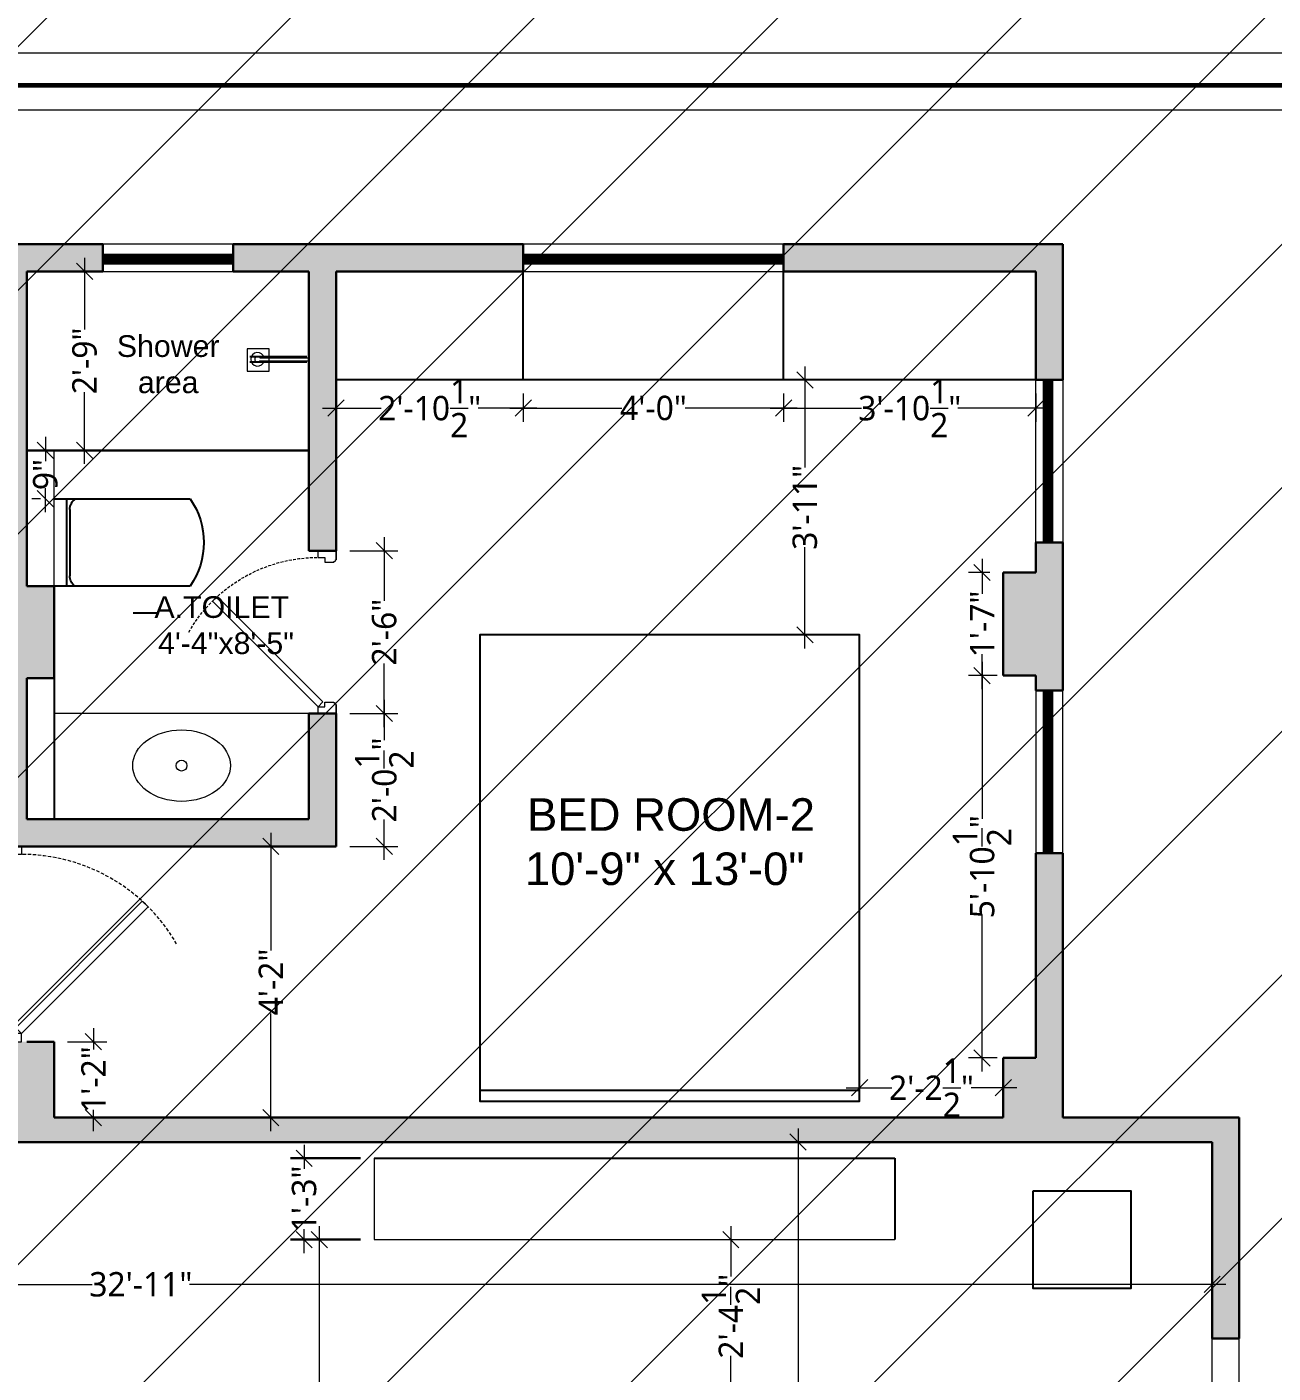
# Model space of a CAD drawing. Header units: inches. Extents: x -179 to 4134, y -2155 to 815.
# Drawn here: x 498.8 to 728.5, y -555.7 to -307.5 of the extents above; entities that cross this region are included whole.
import ezdxf

# ---------------------------------------------------------------- set-up
doc = ezdxf.new("R2010")
doc.units = ezdxf.units.IN
doc.header["$LTSCALE"] = 5
doc.linetypes.add('DASHED', pattern=[0.75, 0.5, -0.25])
doc.linetypes.add('HIDDEN', pattern=[0.375, 0.25, -0.125])
for name, color, linetype, lineweight in [('DIM', 5, 'Continuous', 9), ('doors', 24, 'Continuous', 9), ('Furniture-New', 217, 'Continuous', 5), ('STEP', 25, 'Continuous', 15), ('text', 7, 'Continuous', 5), ('title', 7, 'Continuous', 5), ('wall', 7, 'Continuous', 30), ('wall hatch', 252, 'Continuous', 5), ('window', 162, 'Continuous', 9)]:
    doc.layers.add(name, color=color, linetype=linetype, lineweight=lineweight)
doc.layers.add('FURNITURE', color=8, linetype='Continuous')
doc.styles.add('irfan', font='trebuc.ttf')
doc.styles.add('KARUN', font='arial.ttf')
doc.dimstyles.new('IRFAN', dxfattribs={"dimtxt": 4.5, "dimasz": 3, "dimexe": 2.5, "dimexo": 2.5, "dimgap": 0.09, "dimtad": 0, "dimdec": 1, "dimzin": 3, "dimdsep": 46, "dimlunit": 4, "dimtxsty": 'irfan', "dimblk": 'OBLIQUE', "dimcen": 2, "dimdle": 2.5, "dimclrd": 251, "dimclre": 251, "dimclrt": 7, "dimadec": 0, "dimazin": 0, "dimtm": 1e-09, "dimtfac": 1, "dimtdec": 1, "dimtofl": 0, "dimtmove": 0, "dimatfit": 3, "dimfxl": 2, "dimtolj": 1, "dimtzin": 0, "dimlwd": 0, "dimlwe": -1, "dimarcsym": 0})

# ---------------------------------------------------------------- blocks, each defined once
blk = doc.blocks.new('d2')
at = {"layer": 'doors'}
blk.add_lwpolyline([(-25.9, 26.27), (-2.56, 2.94), (-1.5, 4), (-24.84, 27.34), (-25.9, 26.27)], dxfattribs=at)
blk.add_lwpolyline([(-36, 0), (-34, 0), (-36, 0), (-36, 4), (-34.5, 4), (-34.5, 2.5), (-33.5, 2.5), (-33.5, 0.5), (-33.62, 0.5), (-33.62, 0.38, -0.414214), (-33.88, 0.12), (-34, 0.12), (-34, 0)], format="xyb", dxfattribs=at)
blk.add_lwpolyline([(0, 4), (-1.5, 4), (-1.5, 2.5), (-2.5, 2.5), (-2.5, 0.5), (-2.38, 0.5), (-2.38, 0.38, 0.414214), (-2.12, 0.12), (-2, 0.12), (-2, 0), (0, 0), (-2, 0), (0, 0), (0, 4)], format="xyb", close=True, dxfattribs=at)
at = {"layer": 'doors', "color": 144, "linetype": 'HIDDEN', "ltscale": 0.5}
blk.add_arc((-1.5, 4), 33.03, 120, 182.6026, dxfattribs=at)
blk = doc.blocks.new('door')
at = {"layer": 'doors', "linetype": 'Continuous'}
blk.add_line((0, 0), (0, 0), dxfattribs=at)
at = {"layer": 'doors', "xscale": -1.166666666666717, "yscale": 1.166666666666717, "zscale": 1.166666666666717, "rotation": 270}
blk.add_blockref('d2', (0, 0), dxfattribs=at)
blk = doc.blocks.new('_Oblique')
at = {"color": 0, "linetype": 'ByBlock', "lineweight": -2}
blk.add_line((-0.5, -0.5), (0.5, 0.5), dxfattribs=at)
blk = doc.blocks.new('*D103')
at = {"layer": 'Defpoints', "color": 0, "transparency": 16777216}
for p in [(638.25, -372.56), (684.75, -372.56), (638.25, -377.76)]:
    blk.add_point(p, dxfattribs=at)
at = {"layer": 'DIM', "color": 1, "ltscale": 0.25, "transparency": 16777216}
for p, q in [((638.25, -375.06), (638.25, -380.26)), ((684.75, -375.06), (684.75, -380.26))]:
    blk.add_line(p, q, dxfattribs=at)
at = {"layer": 'DIM', "color": 251, "lineweight": 0, "ltscale": 0.25, "transparency": 16777216}
for p, q in [((635.75, -377.76), (652.63, -377.76)), ((687.25, -377.76), (670.37, -377.76))]:
    blk.add_line(p, q, dxfattribs=at)
at = {"layer": 'DIM', "color": 251, "linetype": 'ByBlock', "lineweight": 0, "transparency": 16777216, "xscale": 3, "yscale": 3, "zscale": 3, "rotation": 180}
blk.add_blockref('_Oblique', (638.25, -377.76), dxfattribs=at)
at = {"layer": 'DIM', "color": 251, "linetype": 'ByBlock', "lineweight": 0, "transparency": 16777216, "xscale": 3, "yscale": 3, "zscale": 3}
blk.add_blockref('_Oblique', (684.75, -377.76), dxfattribs=at)
at = {"layer": 'DIM', "color": 1, "ltscale": 0.25, "transparency": 16777216, "insert": (661.5, -377.76), "char_height": 4.5, "attachment_point": 5, "style": 'irfan'}
blk.add_mtext('\\A1;3\'-10{\\H1.000000x;\\S1/2;}"', dxfattribs=at)
blk = doc.blocks.new('*D104')
at = {"layer": 'Defpoints', "color": 0, "transparency": 16777216}
for p in [(590.25, -372.56), (638.25, -372.56), (590.25, -377.76)]:
    blk.add_point(p, dxfattribs=at)
at = {"layer": 'DIM', "color": 1, "ltscale": 0.25, "transparency": 16777216}
for p, q in [((590.25, -375.06), (590.25, -380.26)), ((638.25, -375.06), (638.25, -380.26))]:
    blk.add_line(p, q, dxfattribs=at)
at = {"layer": 'DIM', "color": 251, "lineweight": 0, "ltscale": 0.25, "transparency": 16777216}
for p, q in [((587.75, -377.76), (608.42, -377.76)), ((640.75, -377.76), (620.08, -377.76))]:
    blk.add_line(p, q, dxfattribs=at)
at = {"layer": 'DIM', "color": 251, "linetype": 'ByBlock', "lineweight": 0, "transparency": 16777216, "xscale": 3, "yscale": 3, "zscale": 3, "rotation": 180}
blk.add_blockref('_Oblique', (590.25, -377.76), dxfattribs=at)
at = {"layer": 'DIM', "color": 251, "linetype": 'ByBlock', "lineweight": 0, "transparency": 16777216, "xscale": 3, "yscale": 3, "zscale": 3}
blk.add_blockref('_Oblique', (638.25, -377.76), dxfattribs=at)
at = {"layer": 'DIM', "color": 1, "ltscale": 0.25, "transparency": 16777216, "insert": (614.25, -377.76), "char_height": 4.5, "attachment_point": 5, "style": 'irfan'}
blk.add_mtext('\\A1;4\'-0"', dxfattribs=at)
blk = doc.blocks.new('*D105')
at = {"layer": 'Defpoints', "color": 0, "transparency": 16777216}
for p in [(555.75, -372.56), (590.25, -372.56), (555.75, -377.76)]:
    blk.add_point(p, dxfattribs=at)
at = {"layer": 'DIM', "color": 1, "ltscale": 0.25, "transparency": 16777216}
for p, q in [((555.75, -375.06), (555.75, -380.26)), ((590.25, -375.06), (590.25, -380.26))]:
    blk.add_line(p, q, dxfattribs=at)
at = {"layer": 'DIM', "color": 251, "lineweight": 0, "ltscale": 0.25, "transparency": 16777216}
for p, q in [((553.25, -377.76), (564.06, -377.76)), ((592.75, -377.76), (581.94, -377.76))]:
    blk.add_line(p, q, dxfattribs=at)
at = {"layer": 'DIM', "color": 251, "linetype": 'ByBlock', "lineweight": 0, "transparency": 16777216, "xscale": 3, "yscale": 3, "zscale": 3, "rotation": 180}
blk.add_blockref('_Oblique', (555.75, -377.76), dxfattribs=at)
at = {"layer": 'DIM', "color": 251, "linetype": 'ByBlock', "lineweight": 0, "transparency": 16777216, "xscale": 3, "yscale": 3, "zscale": 3}
blk.add_blockref('_Oblique', (590.25, -377.76), dxfattribs=at)
at = {"layer": 'DIM', "color": 1, "ltscale": 0.25, "transparency": 16777216, "insert": (573, -377.76), "char_height": 4.5, "attachment_point": 5, "style": 'irfan'}
blk.add_mtext('\\A1;2\'-10{\\H1.000000x;\\S1/2;}"', dxfattribs=at)
blk = doc.blocks.new('*D115')
at = {"layer": 'Defpoints', "color": 0, "transparency": 16777216}
for p in [(542.96, -458.56), (542.96, -508.56), (543.72, -508.56)]:
    blk.add_point(p, dxfattribs=at)
at = {"layer": 'DIM', "color": 251, "lineweight": 0, "ltscale": 0.25, "transparency": 16777216}
for p, q in [((543.72, -456.06), (543.72, -477.73)), ((543.72, -511.06), (543.72, -489.39))]:
    blk.add_line(p, q, dxfattribs=at)
at = {"layer": 'DIM', "color": 1, "ltscale": 0.25, "transparency": 16777216}
for p, q in [((545.46, -458.56), (546.22, -458.56)), ((545.46, -508.56), (546.22, -508.56))]:
    blk.add_line(p, q, dxfattribs=at)
at = {"layer": 'DIM', "color": 251, "linetype": 'ByBlock', "lineweight": 0, "transparency": 16777216, "xscale": 3, "yscale": 3, "zscale": 3}
for p, rotation in [((543.72, -458.56), 90.00000000000014), ((543.72, -508.56), 270.0000000000001)]:
    blk.add_blockref('_Oblique', p, dxfattribs=dict(at, rotation=rotation))
at = {"layer": 'DIM', "color": 1, "ltscale": 0.25, "transparency": 16777216, "insert": (543.72, -483.56), "char_height": 4.5, "attachment_point": 5, "rotation": 90, "style": 'irfan'}
blk.add_mtext('\\A1;4\'-2"', dxfattribs=at)
blk = doc.blocks.new('*D116')
at = {"layer": 'Defpoints', "color": 0, "transparency": 16777216}
for p in [(555.75, -434.06), (564.63, -434.06), (555.75, -458.56)]:
    blk.add_point(p, dxfattribs=at)
at = {"layer": 'DIM', "color": 251, "lineweight": 0, "ltscale": 0.25, "transparency": 16777216}
for p, q in [((564.63, -431.56), (564.63, -438.99)), ((564.63, -461.06), (564.63, -453.62))]:
    blk.add_line(p, q, dxfattribs=at)
at = {"layer": 'DIM', "color": 1, "ltscale": 0.25, "transparency": 16777216}
for p, q in [((558.25, -434.06), (567.13, -434.06)), ((558.25, -458.56), (567.13, -458.56))]:
    blk.add_line(p, q, dxfattribs=at)
at = {"layer": 'DIM', "color": 251, "linetype": 'ByBlock', "lineweight": 0, "transparency": 16777216, "xscale": 3, "yscale": 3, "zscale": 3}
for p, rotation in [((564.63, -434.06), 90), ((564.63, -458.56), 270)]:
    blk.add_blockref('_Oblique', p, dxfattribs=dict(at, rotation=rotation))
at = {"layer": 'DIM', "color": 1, "ltscale": 0.25, "transparency": 16777216, "insert": (564.63, -446.31), "char_height": 4.5, "attachment_point": 5, "rotation": 90, "style": 'irfan'}
blk.add_mtext('\\A1;2\'-0{\\H1.000000x;\\S1/2;}"', dxfattribs=at)
blk = doc.blocks.new('*D117')
at = {"layer": 'Defpoints', "color": 0, "transparency": 16777216}
for p in [(555.75, -404.06), (564.63, -404.06), (555.75, -434.06)]:
    blk.add_point(p, dxfattribs=at)
at = {"layer": 'DIM', "color": 251, "lineweight": 0, "ltscale": 0.25, "transparency": 16777216}
for p, q in [((564.63, -401.56), (564.63, -413.28)), ((564.63, -436.56), (564.63, -424.84))]:
    blk.add_line(p, q, dxfattribs=at)
at = {"layer": 'DIM', "color": 1, "ltscale": 0.25, "transparency": 16777216}
for p, q in [((558.25, -404.06), (567.13, -404.06)), ((558.25, -434.06), (567.13, -434.06))]:
    blk.add_line(p, q, dxfattribs=at)
at = {"layer": 'DIM', "color": 251, "linetype": 'ByBlock', "lineweight": 0, "transparency": 16777216, "xscale": 3, "yscale": 3, "zscale": 3}
for p, rotation in [((564.63, -404.06), 90), ((564.63, -434.06), 270)]:
    blk.add_blockref('_Oblique', p, dxfattribs=dict(at, rotation=rotation))
at = {"layer": 'DIM', "color": 1, "ltscale": 0.25, "transparency": 16777216, "insert": (564.63, -419.06), "char_height": 4.5, "attachment_point": 5, "rotation": 90, "style": 'irfan'}
blk.add_mtext('\\A1;2\'-6"', dxfattribs=at)
blk = doc.blocks.new('*D124')
at = {"layer": 'Defpoints', "color": 0, "transparency": 16777216}
for p in [(322.25, -539.32), (322.25, -552.67), (717.25, -552.67)]:
    blk.add_point(p, dxfattribs=at)
at = {"layer": 'DIM', "color": 1, "ltscale": 0.25, "transparency": 16777216}
for p, q in [((322.25, -550.17), (322.25, -536.82)), ((717.25, -550.17), (717.25, -536.82))]:
    blk.add_line(p, q, dxfattribs=at)
at = {"layer": 'DIM', "color": 251, "lineweight": 0, "ltscale": 0.25, "transparency": 16777216}
for p, q in [((319.75, -539.32), (510.79, -539.32)), ((719.75, -539.32), (528.71, -539.32))]:
    blk.add_line(p, q, dxfattribs=at)
at = {"layer": 'DIM', "color": 251, "linetype": 'ByBlock', "lineweight": 0, "transparency": 16777216, "xscale": 3, "yscale": 3, "zscale": 3, "rotation": 180.0000000000001}
blk.add_blockref('_Oblique', (322.25, -539.32), dxfattribs=at)
at = {"layer": 'DIM', "color": 251, "linetype": 'ByBlock', "lineweight": 0, "transparency": 16777216, "xscale": 3, "yscale": 3, "zscale": 3}
blk.add_blockref('_Oblique', (717.25, -539.32), dxfattribs=at)
at = {"layer": 'DIM', "color": 1, "ltscale": 0.25, "transparency": 16777216, "insert": (519.75, -539.32), "char_height": 4.5, "attachment_point": 5, "style": 'irfan'}
blk.add_mtext('\\A1;32\'-11"', dxfattribs=at)
blk = doc.blocks.new('*D125')
at = {"layer": 'Defpoints', "color": 0, "transparency": 16777216}
for p in [(674.83, -427.06), (680.12, -427.06), (680.12, -497.56)]:
    blk.add_point(p, dxfattribs=at)
at = {"layer": 'DIM', "color": 251, "lineweight": 0, "ltscale": 0.25, "transparency": 16777216}
for p, q in [((674.83, -424.56), (674.83, -453.47)), ((674.83, -500.06), (674.83, -471.14))]:
    blk.add_line(p, q, dxfattribs=at)
at = {"layer": 'DIM', "color": 1, "ltscale": 0.25, "transparency": 16777216}
for p, q in [((677.62, -427.06), (672.33, -427.06)), ((677.62, -497.56), (672.33, -497.56))]:
    blk.add_line(p, q, dxfattribs=at)
at = {"layer": 'DIM', "color": 251, "linetype": 'ByBlock', "lineweight": 0, "transparency": 16777216, "xscale": 3, "yscale": 3, "zscale": 3}
for p, rotation in [((674.83, -427.06), 90), ((674.83, -497.56), 270)]:
    blk.add_blockref('_Oblique', p, dxfattribs=dict(at, rotation=rotation))
at = {"layer": 'DIM', "color": 1, "ltscale": 0.25, "transparency": 16777216, "insert": (674.83, -462.31), "char_height": 4.5, "attachment_point": 5, "rotation": 90, "style": 'irfan'}
blk.add_mtext('\\A1;5\'-10{\\H1.000000x;\\S1/2;}"', dxfattribs=at)
blk = doc.blocks.new('*D126')
at = {"layer": 'Defpoints', "color": 0, "transparency": 16777216}
for p in [(674.83, -408.06), (678.75, -408.06), (680.12, -427.06)]:
    blk.add_point(p, dxfattribs=at)
at = {"layer": 'DIM', "color": 251, "lineweight": 0, "ltscale": 0.25, "transparency": 16777216}
for p, q in [((674.83, -405.56), (674.83, -411.99)), ((674.83, -429.56), (674.83, -423.12))]:
    blk.add_line(p, q, dxfattribs=at)
at = {"layer": 'DIM', "color": 1, "ltscale": 0.25, "transparency": 16777216}
for p, q in [((676.25, -408.06), (672.33, -408.06)), ((677.62, -427.06), (672.33, -427.06))]:
    blk.add_line(p, q, dxfattribs=at)
at = {"layer": 'DIM', "color": 251, "linetype": 'ByBlock', "lineweight": 0, "transparency": 16777216, "xscale": 3, "yscale": 3, "zscale": 3}
for p, rotation in [((674.83, -408.06), 90), ((674.83, -427.06), 270)]:
    blk.add_blockref('_Oblique', p, dxfattribs=dict(at, rotation=rotation))
at = {"layer": 'DIM', "color": 1, "ltscale": 0.25, "transparency": 16777216, "insert": (674.83, -417.56), "char_height": 4.5, "attachment_point": 5, "rotation": 90, "style": 'irfan'}
blk.add_mtext('\\A1;1\'-7"', dxfattribs=at)
blk = doc.blocks.new('x-SHR_02_Second Floor_layout$0$A$C512C20E9')
for p, q in [((-177.5, 0), (-177.5, -556.3)), ((-177.5, -51.1, 0), (179.5, -51.1, 0)), ((179.5, -556.3), (179.5, 0)), ((-133.1, -63.9, 0), (137.4, -63.9, 0))]:
    blk.add_line(p, q)
for centre, radius, start, end in [((-133.1, -115), 51.1, 90, 150.2044), ((137.4, -115), 51.1, 34.5291, 90), ((1, -300.6), 311.9, 235.0794, 304.9068)]:
    blk.add_arc(centre, radius, start, end)
blk = doc.blocks.new('*D146')
at = {"color": 251, "lineweight": 0, "ltscale": 0.25, "transparency": 16777216}
for p, q in [((509.38, -350.06), (509.38, -363.28)), ((509.38, -388.06), (509.38, -374.84))]:
    blk.add_line(p, q, dxfattribs=at)
at = {"color": 251, "ltscale": 0.25, "transparency": 16777216}
for p, q in [((501.25, -352.56), (511.88, -352.56)), ((501.25, -385.56), (511.88, -385.56))]:
    blk.add_line(p, q, dxfattribs=at)
at = {"layer": 'Defpoints', "color": 0, "transparency": 16777216}
for p in [(498.75, -352.56), (498.75, -385.56), (509.38, -385.56)]:
    blk.add_point(p, dxfattribs=at)
at = {"color": 251, "linetype": 'ByBlock', "lineweight": 0, "transparency": 16777216, "xscale": 3, "yscale": 3, "zscale": 3}
for p, rotation in [((509.38, -352.56), 90), ((509.38, -385.56), 270)]:
    blk.add_blockref('_Oblique', p, dxfattribs=dict(at, rotation=rotation))
at = {"color": 7, "ltscale": 0.25, "transparency": 16777216, "insert": (509.38, -369.06), "char_height": 4.5, "attachment_point": 5, "rotation": 90, "style": 'irfan'}
blk.add_mtext('\\A1;2\'-9"', dxfattribs=at)
blk = doc.blocks.new('*D148')
at = {"layer": 'Defpoints', "color": 0, "transparency": 16777216}
for p in [(717.25, -513.06), (640.9, -667.56), (717.25, -667.56)]:
    blk.add_point(p, dxfattribs=at)
at = {"layer": 'DIM', "color": 251, "lineweight": 0, "ltscale": 0.25, "transparency": 16777216}
for p, q in [((640.9, -510.56), (640.9, -579.95)), ((640.9, -670.06), (640.9, -600.66))]:
    blk.add_line(p, q, dxfattribs=at)
at = {"layer": 'DIM', "color": 251, "ltscale": 0.25, "transparency": 16777216}
for p, q in [((714.75, -513.06), (638.4, -513.06)), ((714.75, -667.56), (638.4, -667.56))]:
    blk.add_line(p, q, dxfattribs=at)
at = {"layer": 'DIM', "color": 251, "linetype": 'ByBlock', "lineweight": 0, "transparency": 16777216, "xscale": 3, "yscale": 3, "zscale": 3}
for p, rotation in [((640.9, -513.06), 90), ((640.9, -667.56), 270)]:
    blk.add_blockref('_Oblique', p, dxfattribs=dict(at, rotation=rotation))
at = {"layer": 'DIM', "color": 7, "ltscale": 0.25, "transparency": 16777216, "insert": (640.9, -590.31), "char_height": 4.5, "attachment_point": 5, "rotation": 90, "style": 'irfan'}
blk.add_mtext('\\A1;12\'-10{\\H1.000000x;\\S1/2;}"', dxfattribs=at)
blk = doc.blocks.new('*D166')
at = {"layer": 'Defpoints', "color": 0, "transparency": 16777216}
for p in [(638.25, -372.56), (638.25, -419.56), (642.17, -419.56)]:
    blk.add_point(p, dxfattribs=at)
at = {"layer": 'DIM', "color": 251, "lineweight": 0, "ltscale": 0.25, "transparency": 16777216}
for p, q in [((642.17, -370.06), (642.17, -388.73)), ((642.17, -422.06), (642.17, -403.39))]:
    blk.add_line(p, q, dxfattribs=at)
at = {"layer": 'DIM', "color": 251, "ltscale": 0.25, "transparency": 16777216}
for p, q in [((640.75, -372.56), (644.67, -372.56)), ((640.75, -419.56), (644.67, -419.56))]:
    blk.add_line(p, q, dxfattribs=at)
at = {"layer": 'DIM', "color": 251, "linetype": 'ByBlock', "lineweight": 0, "transparency": 16777216, "xscale": 3, "yscale": 3, "zscale": 3}
for p, rotation in [((642.17, -372.56), 90), ((642.17, -419.56), 270)]:
    blk.add_blockref('_Oblique', p, dxfattribs=dict(at, rotation=rotation))
at = {"layer": 'DIM', "color": 7, "lineweight": -2, "ltscale": 0.25, "transparency": 16777216, "insert": (642.17, -396.06), "char_height": 4.5, "attachment_point": 5, "rotation": 90, "style": 'irfan'}
blk.add_mtext('\\A1;3\'-11"', dxfattribs=at)
blk = doc.blocks.new('*D167')
at = {"layer": 'Defpoints', "color": 0, "transparency": 16777216}
for p in [(562.75, -516.06), (549.86, -531.06), (562.75, -531.06)]:
    blk.add_point(p, dxfattribs=at)
at = {"layer": 'wall', "color": 251, "lineweight": 0, "ltscale": 0.25, "transparency": 16777216}
for p, q in [((549.86, -513.56), (549.86, -517.99)), ((549.86, -533.56), (549.86, -529.12))]:
    blk.add_line(p, q, dxfattribs=at)
at = {"layer": 'wall', "color": 251, "ltscale": 0.25, "transparency": 16777216}
for p, q in [((560.25, -516.06), (547.36, -516.06)), ((560.25, -531.06), (547.36, -531.06))]:
    blk.add_line(p, q, dxfattribs=at)
at = {"layer": 'wall', "color": 251, "linetype": 'ByBlock', "lineweight": 0, "transparency": 16777216, "xscale": 3, "yscale": 3, "zscale": 3}
for p, rotation in [((549.86, -516.06), 90), ((549.86, -531.06), 270)]:
    blk.add_blockref('_Oblique', p, dxfattribs=dict(at, rotation=rotation))
at = {"layer": 'wall', "color": 7, "lineweight": 40, "ltscale": 0.25, "transparency": 16777216, "insert": (549.86, -523.56), "char_height": 4.5, "attachment_point": 5, "rotation": 90, "style": 'irfan'}
blk.add_mtext('\\A1;1\'-3"', dxfattribs=at)
blk = doc.blocks.new('*D168')
at = {"layer": 'Defpoints', "color": 0, "transparency": 16777216}
for p in [(562.75, -531.06), (552.65, -634.56), (562.75, -634.56)]:
    blk.add_point(p, dxfattribs=at)
at = {"layer": 'Furniture-New', "color": 251, "lineweight": 0, "ltscale": 0.25, "transparency": 16777216}
for p, q in [((552.65, -528.56), (552.65, -575.54)), ((552.65, -637.06), (552.65, -590.08))]:
    blk.add_line(p, q, dxfattribs=at)
at = {"layer": 'Furniture-New', "color": 251, "ltscale": 0.25, "transparency": 16777216}
for p, q in [((560.25, -531.06), (550.15, -531.06)), ((560.25, -634.56), (550.15, -634.56))]:
    blk.add_line(p, q, dxfattribs=at)
at = {"layer": 'Furniture-New', "color": 251, "linetype": 'ByBlock', "lineweight": 0, "transparency": 16777216, "xscale": 3, "yscale": 3, "zscale": 3}
for p, rotation in [((552.65, -531.06), 90), ((552.65, -634.56), 270)]:
    blk.add_blockref('_Oblique', p, dxfattribs=dict(at, rotation=rotation))
at = {"layer": 'Furniture-New', "color": 7, "ltscale": 0.25, "transparency": 16777216, "insert": (552.65, -582.81), "char_height": 4.5, "attachment_point": 5, "rotation": 90, "style": 'irfan'}
blk.add_mtext('\\A1;8\'-7{\\H1.000000x;\\S1/2;}"', dxfattribs=at)
blk = doc.blocks.new('*D173')
at = {"layer": 'Defpoints', "color": 0, "transparency": 16777216}
for p in [(678.75, -503.06), (652.25, -505.56), (678.75, -505.56)]:
    blk.add_point(p, dxfattribs=at)
at = {"layer": 'Furniture-New', "color": 251, "ltscale": 0.25, "transparency": 16777216}
for p, q in [((652.25, -503.06), (652.25, -500.56)), ((678.75, -503.06), (678.75, -500.56))]:
    blk.add_line(p, q, dxfattribs=at)
at = {"layer": 'Furniture-New', "color": 251, "lineweight": 0, "ltscale": 0.25, "transparency": 16777216}
for p, q in [((649.75, -503.06), (658.18, -503.06)), ((681.25, -503.06), (672.82, -503.06))]:
    blk.add_line(p, q, dxfattribs=at)
at = {"layer": 'Furniture-New', "color": 251, "linetype": 'ByBlock', "lineweight": 0, "transparency": 16777216, "xscale": 3, "yscale": 3, "zscale": 3, "rotation": 180}
blk.add_blockref('_Oblique', (652.25, -503.06), dxfattribs=at)
at = {"layer": 'Furniture-New', "color": 251, "linetype": 'ByBlock', "lineweight": 0, "transparency": 16777216, "xscale": 3, "yscale": 3, "zscale": 3}
blk.add_blockref('_Oblique', (678.75, -503.06), dxfattribs=at)
at = {"layer": 'Furniture-New', "color": 7, "ltscale": 0.25, "transparency": 16777216, "insert": (665.5, -503.06), "char_height": 4.5, "attachment_point": 5, "style": 'irfan'}
blk.add_mtext('\\A1;2\'-2{\\H1.000000x;\\S1/2;}"', dxfattribs=at)
blk = doc.blocks.new('*D174')
at = {"layer": 'Defpoints', "color": 0, "transparency": 16777216}
for p in [(503.75, -494.56), (503.75, -508.56), (511.01, -508.56)]:
    blk.add_point(p, dxfattribs=at)
at = {"layer": 'Furniture-New', "color": 251, "lineweight": 0, "ltscale": 0.25, "transparency": 16777216}
for p, q in [((511.01, -492.06), (511.01, -495.99)), ((511.01, -511.06), (511.01, -507.12))]:
    blk.add_line(p, q, dxfattribs=at)
at = {"layer": 'Furniture-New', "color": 251, "ltscale": 0.25, "transparency": 16777216}
for p, q in [((506.25, -494.56), (513.51, -494.56)), ((506.25, -508.56), (513.51, -508.56))]:
    blk.add_line(p, q, dxfattribs=at)
at = {"layer": 'Furniture-New', "color": 251, "linetype": 'ByBlock', "lineweight": 0, "transparency": 16777216, "xscale": 3, "yscale": 3, "zscale": 3}
for p, rotation in [((511.01, -494.56), 90), ((511.01, -508.56), 270)]:
    blk.add_blockref('_Oblique', p, dxfattribs=dict(at, rotation=rotation))
at = {"layer": 'Furniture-New', "color": 7, "ltscale": 0.25, "transparency": 16777216, "insert": (511.01, -501.56), "char_height": 4.5, "attachment_point": 5, "rotation": 90, "style": 'irfan'}
blk.add_mtext('\\A1;1\'-2"', dxfattribs=at)
blk = doc.blocks.new('*D175')
at = {"layer": 'Defpoints', "color": 0, "transparency": 16777216}
for p in [(610.75, -531.06), (628.52, -531.06), (610.75, -559.31)]:
    blk.add_point(p, dxfattribs=at)
at = {"layer": 'Furniture-New', "color": 251, "lineweight": 0, "ltscale": 0.25, "transparency": 16777216}
for p, q in [((628.52, -528.56), (628.52, -537.87)), ((628.52, -561.81), (628.52, -552.5))]:
    blk.add_line(p, q, dxfattribs=at)
at = {"layer": 'Furniture-New', "color": 251, "ltscale": 0.25, "transparency": 16777216}
for p, q in [((613.25, -531.06), (631.02, -531.06)), ((613.25, -559.31), (631.02, -559.31))]:
    blk.add_line(p, q, dxfattribs=at)
at = {"layer": 'Furniture-New', "color": 251, "linetype": 'ByBlock', "lineweight": 0, "transparency": 16777216, "xscale": 3, "yscale": 3, "zscale": 3}
for p, rotation in [((628.52, -531.06), 90), ((628.52, -559.31), 270)]:
    blk.add_blockref('_Oblique', p, dxfattribs=dict(at, rotation=rotation))
at = {"layer": 'Furniture-New', "color": 7, "ltscale": 0.25, "transparency": 16777216, "insert": (628.52, -545.18), "char_height": 4.5, "attachment_point": 5, "rotation": 90, "style": 'irfan'}
blk.add_mtext('\\A1;2\'-4{\\H1.000000x;\\S1/2;}"', dxfattribs=at)
blk = doc.blocks.new('*D179')
at = {"layer": 'Defpoints', "color": 0, "transparency": 16777216}
for p in [(503.75, -385.56), (502.15, -394.47), (503.75, -394.47)]:
    blk.add_point(p, dxfattribs=at)
at = {"layer": 'STEP', "color": 251, "lineweight": 0, "ltscale": 0.25, "transparency": 16777216}
for p, q in [((502.15, -383.06), (502.15, -387.52)), ((502.15, -396.97), (502.15, -392.51))]:
    blk.add_line(p, q, dxfattribs=at)
at = {"layer": 'STEP', "color": 251, "ltscale": 0.25, "transparency": 16777216}
for p, q in [((501.25, -385.56), (499.65, -385.56)), ((501.25, -394.47), (499.65, -394.47))]:
    blk.add_line(p, q, dxfattribs=at)
at = {"layer": 'STEP', "color": 251, "linetype": 'ByBlock', "lineweight": 0, "transparency": 16777216, "xscale": 3, "yscale": 3, "zscale": 3}
for p, rotation in [((502.15, -385.56), 90), ((502.15, -394.47), 270)]:
    blk.add_blockref('_Oblique', p, dxfattribs=dict(at, rotation=rotation))
at = {"layer": 'STEP', "color": 7, "ltscale": 0.25, "transparency": 16777216, "insert": (502.15, -390.01), "char_height": 4.5, "attachment_point": 5, "rotation": 90, "style": 'irfan'}
blk.add_mtext('\\A1;9"', dxfattribs=at)

msp = doc.modelspace()

# ---------------------------------------------------------------- hatches: boundary and pattern name
at = {"lineweight": 15, "ltscale": 0.25, "transparency": 33554687}
h = msp.add_hatch(dxfattribs=at)
h.set_pattern_fill('ANSI31', color=256, scale=10)
h.paths.add_polyline_path([(-179.41, 814.5), (2097.9, 814.5), (2097.9, -2154.98), (-179.41, -2154.98)])
at = {"layer": 'wall hatch', "ltscale": 0.25}
h = msp.add_hatch(color=256, dxfattribs=at)
h.dxf.hatch_style = 1
h.paths.add_polyline_path([(512.75, -347.56), (411.25, -347.56), (411.25, -352.56), (493.75, -352.56), (493.75, -458.56), (555.75, -458.56), (555.75, -434.06), (550.75, -434.06), (550.75, -453.56), (498.75, -453.56), (498.75, -427.56), (503.75, -427.56), (503.75, -410.56), (498.75, -410.56), (498.75, -352.56), (512.75, -352.56)])
h = msp.add_hatch(color=256, dxfattribs=at)
h.dxf.hatch_style = 1
h.paths.add_polyline_path([(590.25, -347.56), (536.75, -347.56), (536.75, -352.56), (550.75, -352.56), (550.75, -404.06), (555.75, -404.06), (555.75, -352.56), (590.25, -352.56)])
h = msp.add_hatch(color=256, dxfattribs=at)
h.dxf.hatch_style = 1
h.paths.add_polyline_path([(689.75, -347.56), (638.25, -347.56), (638.25, -352.56), (684.75, -352.56), (684.75, -372.56), (689.75, -372.56)])
h = msp.add_hatch(color=256, dxfattribs=at)
h.dxf.hatch_style = 1
h.paths.add_polyline_path([(689.75, -402.56), (684.75, -402.56), (684.75, -408.06), (678.75, -408.06), (678.75, -427.06), (684.75, -427.06), (684.75, -429.81), (689.75, -429.81)])
h = msp.add_hatch(color=256, dxfattribs=at)
h.dxf.hatch_style = 1
h.paths.add_polyline_path([(503.75, -494.56), (498.75, -494.56), (493.75, -494.56), (493.75, -513.06), (626.75, -513.06), (717.25, -513.06), (717.25, -543.31), (717.25, -549.31), (722.25, -549.31), (722.25, -508.56), (689.75, -508.56), (689.75, -459.81), (684.75, -459.81), (684.75, -497.56), (678.75, -497.56), (678.75, -508.56), (503.75, -508.56)])

# ---------------------------------------------------------------- linework, layer by layer
at = {"color": 25, "ltscale": 0.25}
for p, q in [((498.75, -385.56), (522.75, -385.56)), ((522.75, -415.56), (518.36, -415.56)), ((503.75, -427.56), (503.75, -417.56)), ((503.75, -427.56), (503.75, -453.56))]:
    msp.add_line(p, q, dxfattribs=at)
at = {"layer": 'FURNITURE'}
for p, q in [((550.35, -368.28), (539.82, -368.28)), ((550.35, -369.28), (539.82, -369.28))]:
    msp.add_line(p, q, dxfattribs=at)
at = {"layer": 'FURNITURE', "lineweight": 15}
for p, q in [((541.69, -369.04), (550.75, -369.04)), ((541.71, -368.51), (550.75, -368.51))]:
    msp.add_line(p, q, dxfattribs=at)
msp.add_lwpolyline([(539.33, -366.86), (539.33, -370.95), (543.42, -370.95), (543.42, -366.86)], close=True, dxfattribs=at)
at = {"layer": 'FURNITURE', "lineweight": 5}
msp.add_circle((527.25, -443.67), 1, dxfattribs=at)
at = {"layer": 'FURNITURE', "lineweight": 15}
for radius, start, end in [(1.25, 11.6094, 346.9221), (0.51, 29.4787, 326.4044)]:
    msp.add_arc((541.26, -368.76), radius, start, end, dxfattribs=at)
at = {"layer": 'FURNITURE', "lineweight": 5}
msp.add_ellipse((527.25, -443.67), major_axis=(-9, 0), ratio=0.731859, dxfattribs=at)
at = {"layer": 'Furniture-New', "lineweight": -2, "ltscale": 0.25}
for p, q in [((555.75, -508.56), (678.75, -508.56)), ((504.25, -513.06), (717.25, -513.06)), ((562.75, -516.06), (658.75, -516.06)), ((658.75, -516.06), (658.75, -531.06))]:
    msp.add_line(p, q, dxfattribs=at)
at = {"layer": 'Furniture-New', "ltscale": 0.25}
for p, q in [((562.75, -516.06), (562.75, -531.06)), ((562.75, -531.06), (658.75, -531.06))]:
    msp.add_line(p, q, dxfattribs=at)
at = {"layer": 'Furniture-New', "lineweight": -2, "ltscale": 0.25}
for points in [[(652.25, -503.56), (652.25, -419.56), (582.25, -419.56), (582.25, -503.56)], [(617.25, -505.56), (652.25, -505.56), (652.25, -503.56), (582.25, -503.56), (582.25, -505.56), (617.25, -505.56)], [(684.25, -522.06), (702.25, -522.06), (702.25, -540.06), (684.25, -540.06), (684.25, -522.06)]]:
    msp.add_lwpolyline(points, dxfattribs=at)
at = {"layer": 'STEP', "ltscale": 0.25}
for p, q in [((503.75, -410.56), (503.75, -385.56)), ((550.75, -434.06), (503.75, -434.06))]:
    msp.add_line(p, q, dxfattribs=at)
at = {"layer": 'title'}
for points in [[(915.51, -930.3), (915.51, -312.31), (41.49, -312.31), (41.49, -930.3)], [(904.99, -322.83), (52.01, -322.83), (52.01, -918.41), (904.99, -918.41)]]:
    msp.add_lwpolyline(points, close=True, dxfattribs=at)
at = {"layer": 'title', "color": 7, "linetype": 'Continuous', "const_width": 0.902}
msp.add_lwpolyline([(909.57, -318.25), (47.42, -318.25), (47.42, -924.37), (909.57, -924.37)], close=True, dxfattribs=at)
at = {"layer": 'wall', "ltscale": 0.25}
for p, q in [((512.75, -347.56), (411.25, -347.56)), ((512.75, -352.56), (512.75, -347.56)), ((590.25, -347.56), (536.75, -347.56)), ((536.75, -352.56), (536.75, -347.56)), ((590.25, -352.56), (590.25, -347.56)), ((689.75, -347.56), (638.25, -347.56)), ((638.25, -352.56), (638.25, -347.56)), ((689.75, -372.56), (689.75, -347.56)), ((512.75, -352.56), (498.75, -352.56)), ((498.75, -410.56), (498.75, -352.56)), ((550.75, -352.56), (536.75, -352.56)), ((550.75, -404.06), (550.75, -352.56)), ((590.25, -352.56), (555.75, -352.56)), ((555.75, -404.06), (555.75, -352.56)), ((684.75, -352.56), (638.25, -352.56)), ((684.75, -372.56), (684.75, -352.56)), ((684.75, -372.56), (689.75, -372.56)), ((555.75, -404.06), (550.75, -404.06)), ((684.75, -408.06), (684.75, -402.56)), ((684.75, -402.56), (689.75, -402.56)), ((689.75, -429.81), (689.75, -402.56)), ((684.75, -408.06), (678.75, -408.06)), ((678.75, -427.06), (678.75, -408.06)), ((503.75, -410.56), (498.75, -410.56)), ((503.75, -427.56), (503.75, -410.56)), ((503.75, -427.56), (498.75, -427.56)), ((498.75, -453.56), (498.75, -427.56)), ((684.75, -427.06), (678.75, -427.06)), ((684.75, -429.81), (684.75, -427.06)), ((684.75, -429.81), (689.75, -429.81)), ((555.75, -434.06), (550.75, -434.06)), ((550.75, -453.56), (550.75, -434.06)), ((555.75, -458.56), (555.75, -434.06)), ((550.75, -453.56), (498.75, -453.56)), ((555.75, -458.56), (493.75, -458.56)), ((684.75, -497.56), (684.75, -459.81)), ((684.75, -459.81), (689.75, -459.81)), ((689.75, -508.56), (689.75, -459.81)), ((503.75, -494.56), (498.75, -494.56)), ((503.75, -508.56), (503.75, -494.56)), ((684.75, -497.56), (678.75, -497.56)), ((678.75, -508.56), (678.75, -497.56)), ((678.75, -508.56), (503.75, -508.56)), ((722.25, -508.56), (689.75, -508.56)), ((722.25, -549.31), (722.25, -508.56)), ((626.75, -513.06), (493.75, -513.06)), ((717.25, -513.06), (626.75, -513.06)), ((717.25, -543.31), (717.25, -513.06)), ((717.25, -549.31), (717.25, -543.31)), ((722.25, -549.31), (717.25, -549.31))]:
    msp.add_line(p, q, dxfattribs=at)
at = {"layer": 'wall', "color": 25, "lineweight": -2, "ltscale": 0.25}
for p, q in [((590.25, -372.56), (590.25, -352.56)), ((638.25, -372.56), (638.25, -352.56)), ((684.75, -372.56), (555.75, -372.56))]:
    msp.add_line(p, q, dxfattribs=at)
at = {"layer": 'wall', "color": 251, "ltscale": 0.25}
msp.add_line((550.75, -385.56), (498.75, -385.56), dxfattribs=at)
at = {"layer": 'window', "color": 29, "ltscale": 0.25}
for p, q in [((536.75, -347.56), (512.75, -347.56)), ((638.25, -347.56), (590.25, -347.56)), ((512.75, -352.56), (536.75, -352.56)), ((590.25, -352.56), (638.25, -352.56)), ((684.75, -402.56), (684.75, -372.56)), ((689.75, -372.56), (689.75, -402.56)), ((684.75, -429.81), (684.75, -459.81)), ((689.75, -459.81), (689.75, -429.81))]:
    msp.add_line(p, q, dxfattribs=at)
at = {"layer": 'window', "color": 7, "ltscale": 0.25}
for p, q in [((717.25, -631.31), (717.25, -549.31)), ((722.25, -631.31), (722.25, -549.31))]:
    msp.add_line(p, q, dxfattribs=at)
at = {"layer": 'window', "color": 5, "ltscale": 0.25, "const_width": 2}
for points in [[(536.75, -350.31), (512.75, -350.31)], [(638.25, -350.31), (590.25, -350.31)], [(687, -372.56), (687, -402.56)], [(687, -459.81), (687, -429.81)]]:
    msp.add_lwpolyline(points, dxfattribs=at)

# ---------------------------------------------------------------- block references
at = {"layer": 'doors', "linetype": 'ByBlock', "lineweight": 0}
for p, xscale, yscale, zscale, rotation in [((555.75, -434.06), 0.7142857142856247, 0.7142857142856247, 0.7142857142856247, 180.040571079302), ((493.75, -494.56), -0.8571428571562606, 0.8571428571562606, 0.8571428571562606, 180)]:
    msp.add_blockref('door', p, dxfattribs=dict(at, xscale=xscale, yscale=yscale, zscale=zscale, rotation=rotation))
at = {"layer": 'FURNITURE', "lineweight": 5, "xscale": -0.04507042253521127, "yscale": 0.04507042253521127, "zscale": 0.04507042253521127, "rotation": 89.99999999999997}
msp.add_blockref('x-SHR_02_Second Floor_layout$0$A$C512C20E9', (503.75, -402.47), dxfattribs=at)

# ---------------------------------------------------------------- texts
at = {"layer": 'text', "color": 251, "lineweight": 25, "insert": (539.09, -375.05), "char_height": 4, "width": 28.5948, "attachment_point": 9, "style": 'KARUN'}
msp.add_mtext('\\A1;\\pxqc,t10;Shower \\Parea', dxfattribs=at)
at = {"layer": 'text', "lineweight": 25, "attachment_point": 9, "style": 'KARUN'}
for s, insert, char_height, width in [('\\A1;\\pxqc,t10;A.TOILET\\P 4\'-4"x8\'-5"', (571.63, -423.16), 4, 73.8995), ('\\A1;\\pxqc,t7,10; BED ROOM-2\\P10\'-9" x 13\'-0"', (647.99, -465.77), 6, 63.3424)]:
    msp.add_mtext(s, dxfattribs=dict(at, insert=insert, char_height=char_height, width=width))

# ---------------------------------------------------------------- dimensions: what is measured, and where the dimension line sits
at = {"color": 25, "ltscale": 0.25}
dim = msp.add_linear_dim(base=(509.38, -385.56), p1=(498.75, -352.56), p2=(498.75, -385.56), angle=90, dimstyle='IRFAN', override={"dimpost": '\\X'}, dxfattribs=at)
dim.commit()
dim.dimension.update_dxf_attribs({"geometry": '*D146', "text_midpoint": (509.38, -369.06)})
at = {"layer": 'DIM', "lineweight": -2, "ltscale": 0.25}
dim = msp.add_linear_dim(base=(642.17, -419.56), p1=(638.25, -372.56), p2=(638.25, -419.56), angle=90, dimstyle='IRFAN', override={"dimpost": '\\X'}, dxfattribs=at)
dim.commit()
dim.dimension.update_dxf_attribs({"geometry": '*D166', "text_midpoint": (642.17, -396.06)})
at = {"layer": 'DIM', "ltscale": 0.25}
for base, p1, p2, picture, middle in [((555.75, -377.76), (590.25, -372.56), (555.75, -372.56), '*D105', (573, -377.76)), ((590.25, -377.76), (638.25, -372.56), (590.25, -372.56), '*D104', (614.25, -377.76))]:
    dim = msp.add_linear_dim(base=base, p1=p1, p2=p2, dimstyle='IRFAN', override={"dimpost": '\\X', "dimclre": 1, "dimclrt": 1}, dxfattribs=at)
    dim.commit()
    dim.dimension.update_dxf_attribs({"geometry": picture, "text_midpoint": middle})
for p1, p2, distance, picture, middle in [((684.75, -372.56), (638.25, -372.56), 5.2, '*D103', (661.5, -377.76)), ((680.12, -497.56), (680.12, -427.06), 5.3, '*D125', (674.83, -462.31)), ((555.75, -458.56), (555.75, -434.06), -8.88, '*D116', (564.63, -446.31)), ((542.96, -458.56), (542.96, -508.56), 0.77, '*D115', (543.72, -483.56))]:
    dim = msp.add_aligned_dim(p1=p1, p2=p2, distance=distance, dimstyle='IRFAN', override={"dimpost": '\\X', "dimclre": 1, "dimclrt": 1}, dxfattribs=at)
    dim.commit()
    dim.dimension.update_dxf_attribs({"geometry": picture, "text_midpoint": middle})
for base, p1, p2, picture, middle in [((564.63, -404.06), (555.75, -434.06), (555.75, -404.06), '*D117', (564.63, -419.06)), ((674.83, -408.06), (680.12, -427.06), (678.75, -408.06), '*D126', (674.83, -417.56))]:
    dim = msp.add_linear_dim(base=base, p1=p1, p2=p2, angle=270, dimstyle='IRFAN', override={"dimpost": '\\X', "dimclre": 1, "dimclrt": 1, "dimtmove": 1}, dxfattribs=at)
    dim.commit()
    dim.dimension.update_dxf_attribs({"geometry": picture, "text_midpoint": middle})
at = {"layer": 'DIM', "color": 25, "ltscale": 0.25}
dim = msp.add_linear_dim(base=(640.9, -667.56), p1=(717.25, -513.06), p2=(717.25, -667.56), angle=90, dimstyle='IRFAN', override={"dimpost": '\\X'}, dxfattribs=at)
dim.commit()
dim.dimension.update_dxf_attribs({"geometry": '*D148', "text_midpoint": (640.9, -590.31), "dimtype": 160})
at = {"layer": 'DIM', "ltscale": 0.25}
dim = msp.add_linear_dim(base=(322.25, -539.32), p1=(717.25, -552.67), p2=(322.25, -552.67), angle=180, dimstyle='IRFAN', override={"dimpost": '\\X', "dimclre": 1, "dimclrt": 1}, dxfattribs=at)
dim.commit()
dim.dimension.update_dxf_attribs({"geometry": '*D124', "text_midpoint": (519.75, -539.32), "dimtype": 161})
at = {"layer": 'Furniture-New', "ltscale": 0.25}
for base, p1, p2, picture, middle in [((511.01, -508.56), (503.75, -494.56), (503.75, -508.56), '*D174', (511.01, -501.56)), ((552.65, -634.56), (562.75, -531.06), (562.75, -634.56), '*D168', (552.65, -582.81)), ((628.52328577, -531.05796068), (610.75035673, -559.30796068), (610.75035673, -531.05796068), '*D175', (628.52328577, -545.18296068))]:
    dim = msp.add_linear_dim(base=base, p1=p1, p2=p2, angle=90, dimstyle='IRFAN', override={"dimpost": '\\X'}, dxfattribs=at)
    dim.commit()
    dim.dimension.update_dxf_attribs({"geometry": picture, "text_midpoint": middle})
dim = msp.add_linear_dim(base=(678.75, -503.06), p1=(652.25, -505.56), p2=(678.75, -505.56), dimstyle='IRFAN', override={"dimpost": '\\X'}, dxfattribs=at)
dim.commit()
dim.dimension.update_dxf_attribs({"geometry": '*D173', "text_midpoint": (665.5, -503.06)})
at = {"layer": 'STEP', "ltscale": 0.25}
dim = msp.add_linear_dim(base=(502.15, -394.47), p1=(503.75, -385.56), p2=(503.75, -394.47), angle=90, dimstyle='IRFAN', override={"dimpost": '\\X'}, dxfattribs=at)
dim.commit()
dim.dimension.update_dxf_attribs({"geometry": '*D179', "text_midpoint": (502.15, -390.01)})
at = {"layer": 'wall', "linetype": 'DASHED', "lineweight": 40, "ltscale": 0.25}
dim = msp.add_linear_dim(base=(549.86, -531.06), p1=(562.75, -516.06), p2=(562.75, -531.06), angle=90, dimstyle='IRFAN', override={"dimpost": '\\X'}, dxfattribs=at)
dim.commit()
dim.dimension.update_dxf_attribs({"geometry": '*D167', "text_midpoint": (549.86, -523.56)})

doc.saveas('drawing.dxf')
